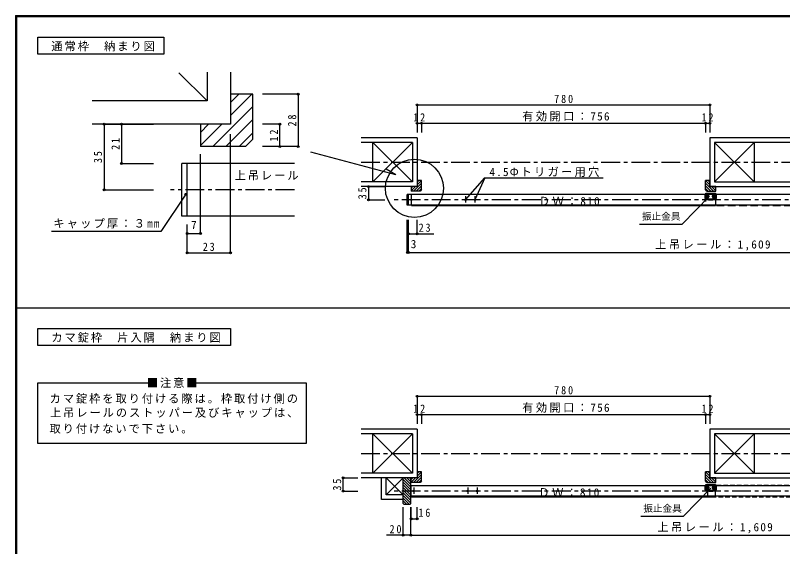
# Model space of a CAD drawing. Units: millimetres on the paper, enlarged 2 times, with parts at other scales. Extents: x -390 to 390, y -279 to 279.
# Drawn here: x -390 to 18.8, y -3.9 to 279.3 of the extents above; entities that cross this region are included whole.
import ezdxf
from ezdxf.enums import TextEntityAlignment as Align

# ---------------------------------------------------------------- set-up
doc = ezdxf.new("R2010")
doc.units = ezdxf.units.MM
doc.header["$LTSCALE"] = 2
doc.header["$PDMODE"] = 32
doc.header["$PDSIZE"] = 1
for name, pattern in [('CHAIN1', [8, 5, -1, 1, -1]), ('DASHED1', [1.8, 1.2, -0.6]), ('DASHED2', [3, 2, -1])]:
    doc.linetypes.add(name, pattern=pattern)
for name, color, linetype in [('0-4_枠', 7, 'Continuous'), ('0-7_金物', 7, 'Continuous'), ('F-1_枠', 6, 'Continuous')]:
    doc.layers.add(name, color=color, linetype=linetype)
doc.styles.add('ＭＳ ゴシック', font='')
doc.styles.get('ＭＳ ゴシック').set_extended_font_data('MS Gothic')

msp = doc.modelspace()

# ---------------------------------------------------------------- linework, layer by layer
at = {"layer": '0-4_枠'}
for p, q in [((-377.995, 258.7), (-377.995, 267.667)), ((-310.865, 258.7), (-377.995, 258.7)), ((-287.887, 233.829), (-302.824, 248.765)), ((-178.456, 211.517), (-199.456, 190.517)), ((-178.456, 190.517), (-199.456, 211.517)), ((3.544, 190.517), (-17.456, 211.517)), ((3.544, 211.517), (-17.456, 190.517)), ((-187.322, 194.239), (-232.626, 206.378)), ((-187.322, 194.239), (-192.518, 197.239)), ((-139.784, 192.734), (-76.839, 192.734)), ((-377.995, 83.4), (-318.226, 83.4)), ((-377.995, 51.113), (-377.995, 83.4)), ((-295.356, 83.4), (-235.01, 83.4)), ((-235.01, 83.4), (-235.01, 51.113)), ((-178.456, 56.217), (-199.456, 35.217)), ((-178.456, 35.217), (-199.456, 56.217)), ((3.544, 35.217), (-17.456, 56.217)), ((3.544, 56.217), (-17.456, 35.217)), ((-235.01, 51.113), (-377.995, 51.113))]:
    msp.add_line(p, q, dxfattribs=at)
at = {"layer": '0-4_枠', "color": 2}
for p, q in [((-287.887, 249.105), (-287.887, 233.829)), ((-275.387, 249.105), (-275.387, 221.329)), ((-287.887, 233.829), (-348.994, 233.829)), ((-275.387, 221.329), (-348.994, 221.329)), ((-175.956, 214.017), (-205.796, 214.017)), ((-178.456, 211.517), (-205.796, 211.517)), ((-17.456, 211.517), (-17.456, 190.517)), ((188.044, 211.517), (-17.456, 211.517)), ((-17.456, 190.517), (136.917, 190.517)), ((-19.956, 188.017), (188.044, 188.017)), ((-175.956, 58.717), (-205.796, 58.717)), ((-19.956, 58.717), (-19.956, 32.717)), ((162.044, 58.717), (-19.956, 58.717)), ((-178.456, 56.217), (-205.796, 56.217)), ((-17.456, 56.217), (-17.456, 35.217)), ((164.544, 56.217), (-17.456, 56.217)), ((-19.956, 32.717), (162.044, 32.717)), ((-17.456, 35.217), (164.544, 35.217))]:
    msp.add_line(p, q, dxfattribs=at)
at = {"layer": '0-4_枠', "color": 4}
for p, q in [((-271.007, 237.329), (-275.387, 232.948)), ((-263.935, 237.329), (-275.387, 225.877)), ((-239.307, 237.329), (-258.232, 237.329)), ((-239.307, 237.329), (-239.307, 209.329)), ((-263.387, 230.806), (-284.864, 209.329)), ((-175.956, 231.537), (-175.956, 216.88)), ((-175.956, 231.537), (-19.956, 231.537)), ((-19.956, 231.537), (-19.956, 216.88)), ((-342.758, 221.329), (-316.386, 221.329)), ((-342.758, 221.329), (-342.758, 186.329)), ((-333.431, 221.329), (-333.431, 200.329)), ((-287.007, 221.329), (-291.387, 216.948)), ((-279.935, 221.329), (-291.387, 209.877)), ((-263.387, 223.735), (-277.793, 209.329)), ((-249.076, 221.329), (-258.232, 221.329)), ((-249.076, 209.329), (-249.076, 221.329)), ((-175.956, 221.766), (-173.556, 221.766)), ((-173.556, 221.766), (-173.556, 216.88)), ((-173.556, 221.766), (-22.356, 221.766)), ((-22.356, 221.766), (-22.356, 216.88)), ((-22.356, 221.766), (-19.956, 221.766)), ((-275.387, 152.702), (-275.387, 215.979)), ((-263.387, 216.664), (-270.722, 209.329)), ((-239.307, 209.329), (-258.232, 209.329)), ((-291.387, 163.027), (-291.387, 205.242)), ((-333.431, 200.329), (-316.386, 200.329)), ((-173.556, 189.912), (-177.851, 185.617)), ((-173.556, 188.498), (-176.437, 185.617)), ((-175.08, 191.217), (-175.956, 190.341)), ((-173.666, 191.217), (-175.956, 188.926)), ((-18.06, 185.617), (-22.356, 189.912)), ((-19.475, 185.617), (-22.356, 188.498)), ((-19.956, 188.926), (-22.246, 191.217)), ((-19.956, 190.341), (-20.832, 191.217)), ((-342.758, 186.329), (-316.386, 186.329)), ((-201.894, 188.017), (-201.894, 181.017)), ((-201.894, 188.017), (-193.228, 188.017)), ((-178.28, 188.017), (-179.156, 187.141)), ((-176.866, 188.017), (-179.156, 185.726)), ((-173.556, 187.084), (-175.023, 185.617)), ((-20.889, 185.617), (-22.356, 187.084)), ((-16.756, 185.726), (-19.046, 188.017)), ((-16.756, 187.141), (-17.632, 188.017)), ((-201.894, 181.017), (-193.228, 181.017)), ((-298.387, 152.702), (-298.387, 167.851)), ((-181.156, 152.879), (-181.156, 170.371)), ((-180.556, 152.879), (-180.556, 170.371)), ((-175.956, 162.874), (-175.956, 170.371)), ((-298.387, 163.027), (-291.387, 163.027)), ((-180.556, 162.874), (-167.124, 162.874)), ((-298.387, 152.702), (-275.387, 152.702)), ((-181.156, 152.879), (-180.556, 152.879)), ((-180.556, 152.879), (141.244, 152.879)), ((-175.956, 76.237), (-175.956, 61.58)), ((-175.956, 76.237), (-19.956, 76.237)), ((-19.956, 76.237), (-19.956, 61.58)), ((-175.956, 66.466), (-173.556, 66.466)), ((-173.556, 66.466), (-173.556, 61.58)), ((-173.556, 66.466), (-22.356, 66.466)), ((-22.356, 66.466), (-22.356, 61.58)), ((-22.356, 66.466), (-19.956, 66.466)), ((-215.348, 25.717), (-215.348, 32.717)), ((-215.348, 32.717), (-207.482, 32.717)), ((-182.86, 32.717), (-179.356, 29.212)), ((-181.446, 32.717), (-179.356, 30.626)), ((-180.032, 32.717), (-179.356, 32.041)), ((-178.28, 32.717), (-179.156, 31.841)), ((-176.866, 32.717), (-179.156, 30.426)), ((-173.556, 34.612), (-177.851, 30.317)), ((-173.556, 33.198), (-176.437, 30.317)), ((-175.08, 35.917), (-175.956, 35.041)), ((-173.666, 35.917), (-175.956, 33.626)), ((-18.06, 30.317), (-22.356, 34.612)), ((-19.475, 30.317), (-22.356, 33.198)), ((-19.956, 33.626), (-22.246, 35.917)), ((-19.956, 35.041), (-20.832, 35.917)), ((-16.756, 30.426), (-19.046, 32.717)), ((-16.756, 31.841), (-17.632, 32.717)), ((-183.356, 31.798), (-179.356, 27.798)), ((-183.356, 30.384), (-179.356, 26.384)), ((-183.356, 28.97), (-179.356, 24.97)), ((-173.556, 31.784), (-175.023, 30.317)), ((-20.889, 30.317), (-22.356, 31.784)), ((-215.348, 25.717), (-207.482, 25.717)), ((-183.356, 27.555), (-179.356, 23.555)), ((-183.356, 26.141), (-179.356, 22.141)), ((-183.356, 24.727), (-179.356, 20.727)), ((-183.356, 23.313), (-179.356, 19.313)), ((-183.356, 21.899), (-180.174, 18.717)), ((-183.356, 20.484), (-181.588, 18.717)), ((-183.356, 2.157), (-183.356, 17.163)), ((-179.356, 2.157), (-179.356, 17.163)), ((-179.156, 10.938), (-179.156, 17.163)), ((-175.956, 10.938), (-175.956, 17.163)), ((-179.156, 10.938), (-175.956, 10.938)), ((-179.356, 2.157), (-192.286, 2.157)), ((-179.356, 2.157), (142.444, 2.157))]:
    msp.add_line(p, q, dxfattribs=at)
at = {"layer": '0-4_枠', "color": 3}
for p, q in [((-263.387, 213.329), (-263.387, 237.329)), ((-275.387, 221.329), (-291.387, 221.329)), ((-291.387, 221.329), (-291.387, 209.329)), ((-263.387, 213.329), (-267.387, 209.329)), ((-267.387, 209.329), (-291.387, 209.329)), ((-241.324, 200.329), (-301.387, 200.329)), ((-301.387, 172.329), (-301.387, 200.329)), ((-298.387, 172.329), (-298.387, 200.329)), ((-173.556, 186.417), (-173.556, 191.217)), ((-175.956, 188.017), (-179.156, 188.017)), ((-179.156, 188.017), (-179.156, 185.617)), ((-174.356, 185.617), (-179.156, 185.617)), ((-173.556, 186.417), (-174.356, 185.617)), ((-16.756, 188.017), (-19.956, 188.017)), ((-181.156, 178.217), (-181.156, 183.817)), ((141.844, 183.817), (-181.156, 183.817)), ((-180.556, 178.217), (-180.556, 183.817)), ((-241.324, 172.329), (-301.387, 172.329)), ((-192.356, 23.717), (-192.356, 32.717)), ((-192.356, 32.717), (-183.356, 23.717)), ((-183.356, 32.717), (-192.356, 23.717)), ((-179.356, 19), (-179.356, 32.717)), ((-175.956, 32.717), (-179.156, 32.717)), ((-179.156, 30.317), (-179.156, 32.717)), ((-173.556, 31.117), (-173.556, 35.917)), ((-16.756, 32.717), (-19.956, 32.717)), ((-174.356, 30.317), (-179.156, 30.317)), ((-173.556, 31.117), (-174.356, 30.317)), ((143.044, 28.517), (-179.356, 28.517)), ((-183.356, 23.717), (-192.356, 23.717)), ((143.044, 22.917), (-179.356, 22.917)), ((-183.073, 18.717), (-179.639, 18.717)), ((-179.356, 19), (-179.639, 18.717))]:
    msp.add_line(p, q, dxfattribs=at)
at = {"layer": '0-4_枠', "color": 6}
for p, q in [((-199.456, 190.517), (-199.456, 211.517)), ((3.544, 211.517), (3.544, 190.517)), ((-16.956, 184.017), (-16.956, 178.017)), ((-178.956, 178.017), (-16.956, 178.017)), ((-389.333, 123.367), (206.419, 123.367)), ((-199.456, 35.217), (-199.456, 56.217)), ((3.544, 56.217), (3.544, 35.217)), ((-179.156, 28.717), (-17.156, 28.717)), ((-179.156, 22.717), (-179.156, 28.717)), ((-17.156, 28.717), (-17.156, 22.717)), ((-179.156, 22.717), (-17.156, 22.717))]:
    msp.add_line(p, q, dxfattribs=at)
at = {"layer": '0-4_枠', "color": 4, "linetype": 'CHAIN1'}
for p, q in [((-205.796, 201.017), (188.044, 201.017)), ((-241.324, 186.329), (-307.381, 186.329)), ((145.91, 181.017), (-188.675, 181.017)), ((-150.156, 182.888), (-150.156, 179.593)), ((-145.156, 182.888), (-145.156, 179.593)), ((-205.796, 45.717), (194.745, 45.717)), ((145.91, 25.717), (-188.675, 25.717)), ((-177.756, 27.588), (-177.756, 24.293)), ((-148.956, 27.588), (-148.956, 24.293)), ((-143.956, 27.588), (-143.956, 24.293))]:
    msp.add_line(p, q, dxfattribs=at)
at = {"layer": '0-4_枠', "color": 2, "linetype": 'DASHED2'}
for p, q in [((-22.356, 184.017), (-22.356, 178.017)), ((-22.356, 184.017), (139.644, 184.017)), ((-22.356, 178.017), (139.644, 178.017))]:
    msp.add_line(p, q, dxfattribs=at)
at = {"layer": '0-4_枠', "color": 6, "linetype": 'DASHED1'}
for p, q in [((140.844, 28.717), (-22.556, 28.717)), ((-21.156, 28.717), (-21.156, 22.717)), ((-22.556, 22.717), (140.844, 22.717))]:
    msp.add_line(p, q, dxfattribs=at)
at = {"layer": '0-4_枠'}
for points in [[(-377.995, 267.667), (-310.865, 267.667), (-310.865, 258.7)], [(-150.156, 181.017), (-139.784, 192.734), (-145.156, 181.017)], [(-299.203, 183.933), (-312.471, 164.032), (-370.767, 164.032)], [(-57.545, 167.965), (-34.742, 167.965), (-20.23, 182.891)], [(-56.831, 12.286), (-34.027, 12.286), (-19.516, 27.212)]]:
    msp.add_lwpolyline(points, dxfattribs=at)
at = {"layer": '0-4_枠', "color": 3}
for points in [[(-263.387, 237.329), (-275.387, 237.329), (-275.387, 221.329)], [(-173.556, 191.217), (-175.956, 191.217), (-175.956, 188.017)], [(-21.556, 185.617), (-22.356, 186.417), (-22.356, 191.217)], [(-19.956, 188.017), (-19.956, 191.217), (-22.356, 191.217)], [(-21.556, 185.617), (-16.756, 185.617), (-16.756, 188.017)], [(141.844, 183.817), (141.844, 178.217), (-181.156, 178.217)], [(-183.356, 21.217), (-194.856, 21.217), (-194.856, 32.717)], [(-183.073, 18.717), (-183.356, 19), (-183.356, 32.717)], [(-173.556, 35.917), (-175.956, 35.917), (-175.956, 32.717)], [(-21.556, 30.317), (-22.356, 31.117), (-22.356, 35.917)], [(-19.956, 32.717), (-19.956, 35.917), (-22.356, 35.917)], [(-21.556, 30.317), (-16.756, 30.317), (-16.756, 32.717)]]:
    msp.add_lwpolyline(points, dxfattribs=at)
at = {"layer": '0-4_枠', "color": 2}
for points in [[(-175.956, 214.017), (-175.956, 188.017), (-205.796, 188.017)], [(136.917, 214.017), (-19.956, 214.017), (-19.956, 188.017)], [(-178.456, 211.517), (-178.456, 190.517), (-205.796, 190.517)], [(-175.956, 58.717), (-175.956, 32.717), (-205.796, 32.717)], [(-178.456, 56.217), (-178.456, 35.217), (-205.796, 35.217)]]:
    msp.add_lwpolyline(points, dxfattribs=at)
at = {"layer": '0-4_枠', "color": 6}
msp.add_lwpolyline([(-178.956, 178.017), (-178.956, 184.017), (-16.956, 184.017)], dxfattribs=at)
at = {"layer": '0-4_枠'}
msp.add_lwpolyline([(-377.995, 103.4), (-377.995, 112.367), (-275.327, 112.367), (-275.327, 103.4)], close=True, dxfattribs=at)
msp.add_circle((-177.371, 187.114), 15.473, dxfattribs=at)
at = {"layer": '0-4_枠', "color": 4}
for centre in [(-178.956, 181.017), (-150.156, 181.017), (-145.156, 181.017), (-177.756, 25.717), (-148.956, 25.717), (-143.956, 25.717)]:
    msp.add_circle(centre, 0.4, dxfattribs=at)
at = {"layer": '0-4_枠'}
for p in [(-239.307, 237.329), (-175.956, 231.537), (-19.956, 231.537), (-342.758, 221.329), (-333.431, 221.329), (-249.076, 221.329), (-175.956, 221.766), (-173.556, 221.766), (-22.356, 221.766), (-19.956, 221.766), (-249.076, 209.329), (-239.307, 209.329), (-333.431, 200.329), (-201.894, 188.017), (-342.758, 186.329), (-299.203, 183.933), (-201.894, 181.017), (-298.387, 163.027), (-291.387, 163.027), (-180.556, 162.874), (-175.956, 162.874), (-298.387, 152.702), (-275.387, 152.702), (-181.156, 152.879), (-180.556, 152.879), (-175.956, 76.237), (-19.956, 76.237), (-175.956, 66.466), (-173.556, 66.466), (-22.356, 66.466), (-19.956, 66.466), (-215.348, 32.717), (-215.348, 25.717), (-179.156, 10.938), (-175.956, 10.938), (-183.356, 2.157), (-179.356, 2.157)]:
    msp.add_point(p, dxfattribs=at)
at = {"layer": '0-7_金物'}
for p, q in [((-16.956, 184.317), (-22.156, 184.317)), ((-22.556, 181.717), (-22.556, 183.917)), ((-22.156, 183.117), (-22.156, 182.517)), ((-16.956, 181.317), (-22.156, 181.317)), ((-21.756, 183.117), (-21.756, 182.517)), ((-20.956, 182.517), (-20.956, 183.117)), ((-20.756, 181.217), (-20.756, 180.817)), ((-18.456, 180.717), (-20.656, 180.717)), ((-20.556, 183.117), (-20.556, 182.517)), ((-18.556, 182.517), (-18.556, 183.117)), ((-18.356, 181.217), (-18.356, 180.817)), ((-18.156, 183.117), (-18.156, 182.517)), ((-17.356, 182.517), (-17.356, 183.117)), ((-16.956, 182.517), (-16.956, 183.117)), ((-16.556, 183.917), (-16.556, 181.717)), ((-22.556, 26.417), (-22.556, 28.617)), ((-16.956, 29.017), (-22.156, 29.017)), ((-16.556, 28.617), (-16.556, 26.417)), ((-22.156, 27.817), (-22.156, 27.217)), ((-16.956, 26.017), (-22.156, 26.017)), ((-21.756, 27.817), (-21.756, 27.217)), ((-20.956, 27.217), (-20.956, 27.817)), ((-20.756, 25.917), (-20.756, 25.517)), ((-18.456, 25.417), (-20.656, 25.417)), ((-20.556, 27.817), (-20.556, 27.217)), ((-18.556, 27.217), (-18.556, 27.817)), ((-18.356, 25.917), (-18.356, 25.517)), ((-18.156, 27.817), (-18.156, 27.217)), ((-17.356, 27.217), (-17.356, 27.817)), ((-16.956, 27.217), (-16.956, 27.817))]:
    msp.add_line(p, q, dxfattribs=at)
for centre, radius, start, end in [((-22.156, 183.917), 0.4, 90, 180), ((-16.956, 183.917), 0.4, 0, 90), ((-22.156, 181.717), 0.4, 180, 270), ((-21.356, 183.117), 0.8, 0, 180), ((-21.356, 182.517), 0.8, 180, 0), ((-21.356, 183.117), 0.4, 0, 180), ((-21.356, 182.517), 0.4, 180, 0), ((-20.656, 181.217), 0.1, 90, 180), ((-20.656, 180.817), 0.1, 180, 270), ((-17.756, 183.117), 0.8, 0, 180), ((-17.756, 182.517), 0.8, 180, 0), ((-18.456, 181.217), 0.1, 0, 90), ((-18.456, 180.817), 0.1, 270, 0), ((-17.756, 183.117), 0.4, 0, 180), ((-17.756, 182.517), 0.4, 180, 0), ((-16.956, 181.717), 0.4, 270, 0), ((-22.156, 28.617), 0.4, 90, 180), ((-21.356, 27.817), 0.8, 0, 180), ((-17.756, 27.817), 0.8, 0, 180), ((-16.956, 28.617), 0.4, 0, 90), ((-22.156, 26.417), 0.4, 180, 270), ((-21.356, 27.217), 0.8, 180, 0), ((-21.356, 27.817), 0.4, 0, 180), ((-21.356, 27.217), 0.4, 180, 0), ((-20.656, 25.917), 0.1, 90, 180), ((-20.656, 25.517), 0.1, 180, 270), ((-17.756, 27.217), 0.8, 180, 0), ((-18.456, 25.917), 0.1, 0, 90), ((-18.456, 25.517), 0.1, 270, 0), ((-17.756, 27.817), 0.4, 0, 180), ((-17.756, 27.217), 0.4, 180, 0), ((-16.956, 26.417), 0.4, 270, 0)]:
    msp.add_arc(centre, radius, start, end, dxfattribs=at)
at = {"layer": 'F-1_枠'}
for p, q in [((-390, 279.333), (-390, -279.333)), ((-390, 279.333), (390, 279.333)), ((-390, 279), (390, 279)), ((-390, 278.667), (390, 278.667)), ((-389.667, 279.333), (-389.667, -279.333)), ((-389.333, 279.333), (-389.333, -279.333))]:
    msp.add_line(p, q, dxfattribs=at)

# ---------------------------------------------------------------- texts
at = {"layer": '0-4_枠', "style": 'ＭＳ ゴシック'}
for s, height, p in [('振止金具', 3.666, (-56.163, 169.209)), ('7', 4.399, (-296.387, 164.027)), ('3', 4.399, (-179.341, 153.879)), ('振止金具', 3.666, (-55.449, 13.53))]:
    msp.add_text(s, height=height, dxfattribs=at).set_placement(p, align=Align.BOTTOM_LEFT)
at = {"layer": '0-4_枠', "char_height": 4.399, "attachment_point": 7, "style": 'ＭＳ ゴシック'}
for s, insert in [('\\T1.17;通常枠\u3000納まり図', (-370.821, 260.134)), ('\\T1.38;\\W0.9;780', (-102.956, 232.537)), ('\\T1.36;\\W0.9;12', (-178.006, 222.766)), ('\\T1.21;有効開口：756', (-119.951, 222.766)), ('\\T1.36;\\W0.9;12', (-24.406, 222.766)), ('\\T1.17;上吊レール', (-273.184, 191.29)), ('\\T1.2;4.5Φトリガー用穴', (-137.397, 193.111)), ('\\T1.23;ＤＷ：810', (-111.165, 178.009)), ('\\T1.19;キャップ厚：３mm', (-369.762, 165.64)), ('\\T1.36;\\W0.9;23', (-175.13, 163.874)), ('\\T1.22;上吊レール：1,609', (-49.156, 153.879)), ('\\T1.36;\\W0.9;23', (-290.137, 153.702)), ('\\T1.17;カマ錠枠\u3000片入隅\u3000納まり図', (-370.821, 104.834)), ('\\T1.17;■注意■', (-319.955, 80.709)), ('\\T1.17;カマ錠枠を取り付ける際は。枠取付け側の', (-371.761, 72.265)), ('\\T1.38;\\W0.9;780', (-102.956, 77.237)), ('\\T1.17;上吊レールのストッパー及びキャップは、', (-371.565, 64.758)), ('\\T1.36;\\W0.9;12', (-178.006, 67.466)), ('\\T1.21;有効開口：756', (-119.951, 67.466)), ('\\T1.36;\\W0.9;12', (-24.406, 67.466)), ('\\T1.17;取り付けないで下さい。', (-371.824, 56.242)), ('\\T1.23;ＤＷ：810', (-111.365, 22.709)), ('\\T1.36;\\W0.9;16', (-175.25, 11.938)), ('\\T1.22;上吊レール：1,609', (-47.956, 3.157)), ('\\T1.36;\\W0.9;20', (-190.621, 3.157))]:
    msp.add_mtext(s, dxfattribs=dict(at, insert=insert))
at = {"layer": '0-4_枠', "char_height": 4.399, "attachment_point": 7, "rotation": 90, "style": 'ＭＳ ゴシック'}
for s, insert in [('\\T1.36;\\W0.9;28', (-240.307, 220.079)), ('\\T1.36;\\W0.9;12', (-250.076, 212.079)), ('\\T1.36;\\W0.9;21', (-334.431, 207.579)), ('\\T1.36;\\W0.9;35', (-343.758, 200.579)), ('\\T1.36;\\W0.9;35', (-202.894, 181.267)), ('\\T1.36;\\W0.9;35', (-216.348, 25.967))]:
    msp.add_mtext(s, dxfattribs=dict(at, insert=insert))

doc.saveas('drawing.dxf')
